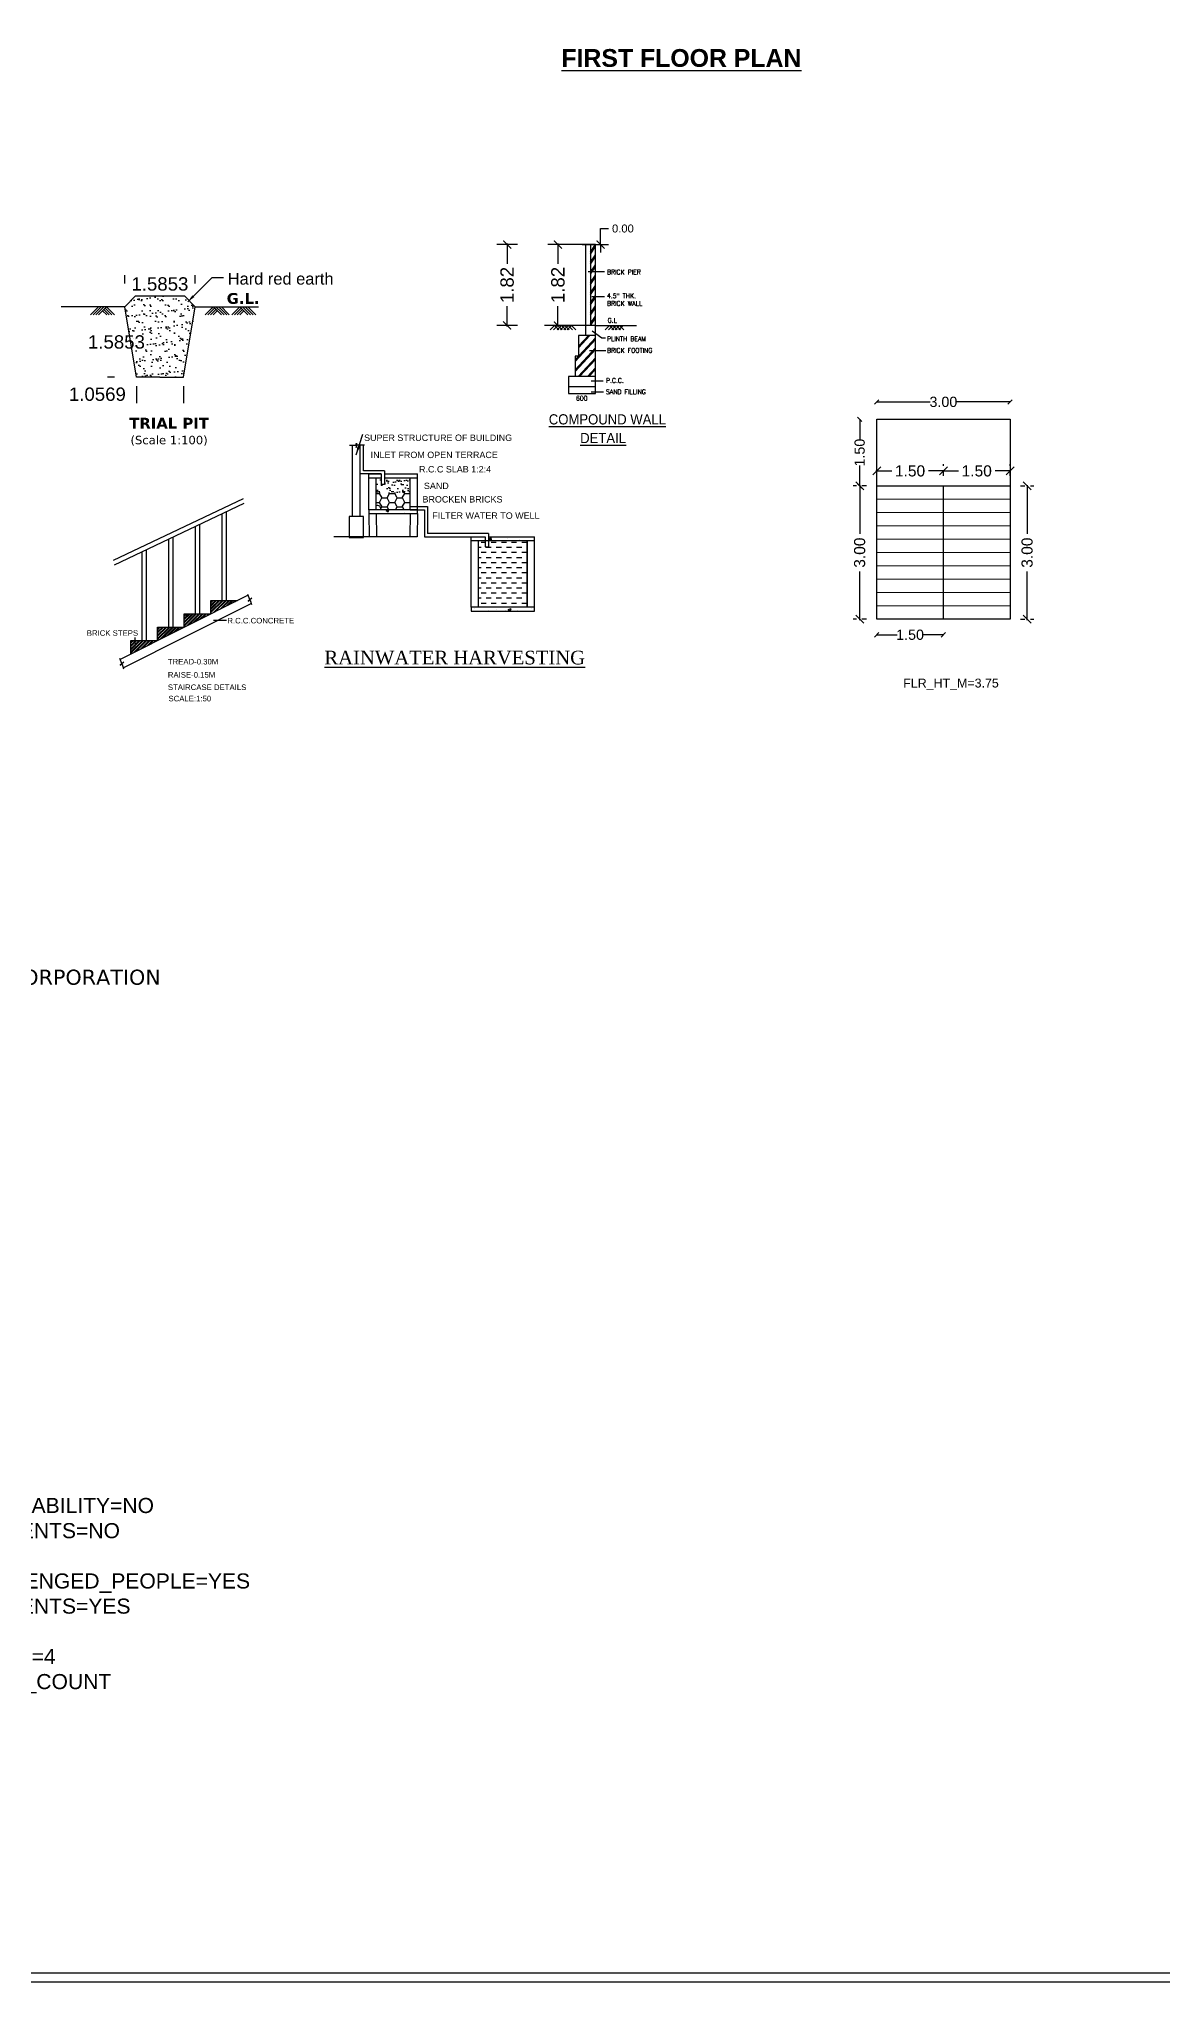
# Model space of a CAD drawing. Header units: metres. Extents: x 5231 to 10794, y 2038 to 4100.
# Drawn here: x 5255.75 to 5281.03, y 2037.87 to 2081.58 of the extents above; entities that cross this region are included whole.
import ezdxf

# ---------------------------------------------------------------- set-up
doc = ezdxf.new("R2010")
doc.units = ezdxf.units.M
doc.linetypes.add('DOT2', pattern=[0.125, 0, -0.125])
for name, color, linetype in [('BLK_1_FLR_0_EXIT_WIDTH_STAIR', 7, 'Continuous'), ('BLK_1_FLR_0_STAIR_1', 7, 'Continuous'), ('BLK_2_FLR_0_STAIR_1', 7, 'Continuous'), ('COMPOUNDWALL', 7, 'Continuous'), ('PLAN_INFO', 7, 'Continuous')]:
    doc.layers.add(name, color=color, linetype=linetype)
for name, color, linetype, lineweight in [('BLK_1_FLR_0_STAIR_1_FLIGHT_1', 7, 'Continuous', 0), ('BLK_1_FLR_0_STAIR_1_FLIGHT_2', 7, 'Continuous', 0), ('BLK_1_FLR_0_STAIR_1_LANDING_1', 7, 'Continuous', 0)]:
    doc.layers.add(name, color=color, linetype=linetype, lineweight=lineweight)
doc.styles.add('ROMANTIC', font='romantic.ttf')
doc.styles.add('SMS1', font='arial.ttf', dxfattribs={"height": 0.3})
doc.styles.get("Standard").update_dxf_attribs({"font": 'arial.ttf'})
doc.styles.add('T', font='ROMI____.pfb', dxfattribs={"width": 1.2, "height": 24})
doc.styles.add('T1', font='ROMANS.shx', dxfattribs={"width": 0.96, "height": 4})
doc.dimstyles.new('APP', dxfattribs={"dimscale": 0, "dimtxt": 0.23, "dimasz": 0.1, "dimexe": 0.18, "dimexo": 0.0625, "dimgap": 0, "dimtad": 0, "dimzin": 4, "dimdsep": 46, "dimtxsty": 'Standard', "dimblk1": 'OBLIQUE', "dimblk2": 'OBLIQUE', "dimsah": 1, "dimcen": 0.09, "dimse1": 1, "dimse2": 1, "dimclrt": 4, "dimadec": 0, "dimazin": 0, "dimtfac": 1, "dimtmove": 0, "dimatfit": 3, "dimldrblk": 'OBLIQUE', "dimfxl": 0, "dimtolj": 1, "dimtzin": 0, "dimarcsym": 0})
doc.dimstyles.get("Standard").update_dxf_attribs({"dimtxt": 0.18, "dimasz": 0.18, "dimexe": 0.18, "dimexo": 0.0625, "dimgap": 0.09, "dimtad": 0, "dimtih": 1, "dimtoh": 1, "dimdec": 4, "dimzin": 0, "dimdsep": 46, "dimtxsty": 'Standard', "dimcen": 0.09, "dimsd1": 1, "dimsd2": 1, "dimadec": 0, "dimazin": 0, "dimtfac": 1, "dimtdec": 4, "dimtofl": 0, "dimtmove": 0, "dimatfit": 3, "dimfxl": 0, "dimtolj": 1, "dimtzin": 0, "dimarcsym": 0})
doc.dimstyles.new('STANDARD$0', dxfattribs={"dimtxt": 0.25, "dimasz": 0.18, "dimexe": 0.15, "dimexo": 0.15, "dimgap": 0.1, "dimtad": 0, "dimzin": 0, "dimdsep": 46, "dimtxsty": 'Standard', "dimblk": 'OBLIQUE', "dimcen": 0.0625, "dimdle": 0.02, "dimadec": 0, "dimazin": 0, "dimtfac": 1, "dimtix": 1, "dimtofl": 0, "dimtmove": 2, "dimatfit": 3, "dimldrblk": 'OBLIQUE', "dimfxl": 0, "dimtolj": 1, "dimtzin": 0, "dimarcsym": 0})
pattern_1 = [(45, (4763.352914, 2199.43583), (-0.037123106, 0.037123106), []), (45, (4763.377663, 2199.43583), (-0.037123106, 0.037123106), [])]

# ---------------------------------------------------------------- blocks, each defined once
blk = doc.blocks.new('earth symbol')
at = {"lineweight": 0}
for p, q in [((-0.245, -0.133), (-0.112, 0)), ((-0.161, -0.274), (0.112, 0)), ((0.245, -0.133), (0.112, 0)), ((-0.569, -0.344), (-0.498, -0.274)), ((-0.498, -0.274), (-0.245, -0.02)), ((-0.457, -0.344), (-0.386, -0.274)), ((-0.386, -0.274), (-0.245, -0.133)), ((-0.344, -0.344), (-0.274, -0.274)), ((-0.274, -0.274), (-0.245, -0.245)), ((-0.245, -0.245), (0, 0)), ((-0.245, -0.02), (-0.225, 0)), ((-0.232, -0.344), (-0.161, -0.274)), ((0.12, -0.344), (-0.056, -0.168)), ((0.232, -0.344), (0, -0.112)), ((0.344, -0.344), (0.056, -0.056)), ((0.457, -0.344), (0.133, -0.02))]:
    blk.add_line(p, q, dxfattribs=at)
blk = doc.blocks.new('*D5')
at = {"color": 0}
for p, q in [((5257.686, 2076.079), (5257.686, 2076.269)), ((5259.271, 2076.079), (5259.271, 2076.269))]:
    blk.add_line(p, q, dxfattribs=at)
at = {"layer": 'Defpoints', "color": 0}
for p in [(5259.271, 2076.069), (5257.686, 2075.879), (5259.271, 2075.879)]:
    blk.add_point(p, dxfattribs=at)
at = {"color": 0, "lineweight": 30, "insert": (5258.478, 2076.069), "char_height": 0.3, "attachment_point": 5}
blk.add_mtext('\\A1;1.5853', dxfattribs=at)
blk = doc.blocks.new('*D6')
at = {"color": 0}
for p, q in [((5257.95, 2073.771), (5257.95, 2073.389)), ((5259.007, 2073.771), (5259.007, 2073.389))]:
    blk.add_line(p, q, dxfattribs=at)
at = {"layer": 'Defpoints', "color": 0}
for p in [(5257.95, 2073.971), (5259.007, 2073.971), (5259.007, 2073.589)]:
    blk.add_point(p, dxfattribs=at)
at = {"color": 0, "lineweight": 30, "insert": (5257.071, 2073.589), "char_height": 0.3, "attachment_point": 5}
blk.add_mtext('\\A1;1.0569', dxfattribs=at)
blk = doc.blocks.new('*D7')
at = {"color": 0}
for p, q in [((5257.689, 2075.557), (5257.7, 2075.557)), ((5257.459, 2073.971), (5257.3, 2073.971))]:
    blk.add_line(p, q, dxfattribs=at)
at = {"layer": 'Defpoints', "color": 0}
for p in [(5257.489, 2075.557), (5257.5, 2073.971), (5257.659, 2073.971)]:
    blk.add_point(p, dxfattribs=at)
at = {"color": 0, "lineweight": 30, "insert": (5257.5, 2074.764), "char_height": 0.3, "attachment_point": 5}
blk.add_mtext('\\A1;1.5853', dxfattribs=at)
blk = doc.blocks.new('_ArchTick')
at = {"color": 0, "linetype": 'ByBlock', "const_width": 0.15}
blk.add_lwpolyline([(-0.5, -0.5), (0.5, 0.5)], dxfattribs=at)
blk = doc.blocks.new('*D14')
at = {"layer": 'COMPOUNDWALL', "color": 0, "lineweight": -2}
blk.add_line((5267.978, 2076.957), (5268.571, 2076.957), dxfattribs=at)
blk.add_line((5267.978, 2076.957), (5268.571, 2076.957), dxfattribs=at)
at = {"layer": 'COMPOUNDWALL', "color": 0}
for p, q in [((5268.391, 2076.957), (5268.391, 2077.317)), ((5268.391, 2077.317), (5268.571, 2077.317)), ((5268.391, 2076.957), (5268.391, 2076.777))]:
    blk.add_line(p, q, dxfattribs=at)
at = {"layer": 'Defpoints', "color": 0}
for p in [(5267.916, 2076.957), (5267.916, 2076.957), (5268.391, 2076.957)]:
    blk.add_point(p, dxfattribs=at)
at = {"layer": 'COMPOUNDWALL', "color": 0, "xscale": 0.18, "yscale": 0.18, "zscale": 0.18}
for rotation in [90, 270]:
    blk.add_blockref('_ArchTick', (5268.391, 2076.957), dxfattribs=dict(at, rotation=rotation))
at = {"layer": 'COMPOUNDWALL', "color": 0, "lineweight": 30, "insert": (5268.895, 2077.317), "char_height": 0.18, "attachment_point": 5}
blk.add_mtext('\\A1;0.00', dxfattribs=at)
blk = doc.blocks.new('*D12')
at = {"layer": 'COMPOUNDWALL', "color": 0}
for p, q in [((5266.52, 2076.957), (5266.06, 2076.957)), ((5266.52, 2075.137), (5266.06, 2075.137))]:
    blk.add_line(p, q, dxfattribs=at)
at = {"layer": 'COMPOUNDWALL', "color": 0, "lineweight": -2}
for p, q in [((5266.29, 2076.977), (5266.29, 2076.521)), ((5266.29, 2075.117), (5266.29, 2075.573))]:
    blk.add_line(p, q, dxfattribs=at)
at = {"layer": 'Defpoints', "color": 0}
for p in [(5268.571, 2076.957), (5266.29, 2075.137), (5268.729, 2075.137)]:
    blk.add_point(p, dxfattribs=at)
at = {"layer": 'COMPOUNDWALL', "color": 0, "lineweight": -2, "xscale": 0.18, "yscale": 0.18, "zscale": 0.18}
for p, rotation in [((5266.29, 2076.957), 90), ((5266.29, 2075.137), 270)]:
    blk.add_blockref('_ArchTick', p, dxfattribs=dict(at, rotation=rotation))
at = {"layer": 'COMPOUNDWALL', "color": 0, "lineweight": 30, "insert": (5266.29, 2076.047), "char_height": 0.3, "attachment_point": 5, "rotation": 90}
blk.add_mtext('\\A1;1.82', dxfattribs=at)
blk = doc.blocks.new('*D13')
at = {"layer": 'COMPOUNDWALL', "color": 0}
for p, q in [((5267.663, 2076.957), (5267.203, 2076.957)), ((5267.663, 2075.137), (5267.203, 2075.137))]:
    blk.add_line(p, q, dxfattribs=at)
at = {"layer": 'COMPOUNDWALL', "color": 0, "lineweight": -2}
for p, q in [((5267.433, 2076.977), (5267.433, 2076.521)), ((5267.433, 2075.117), (5267.433, 2075.573))]:
    blk.add_line(p, q, dxfattribs=at)
at = {"layer": 'Defpoints', "color": 0}
for p in [(5269.234, 2076.957), (5267.433, 2075.137), (5269.872, 2075.137)]:
    blk.add_point(p, dxfattribs=at)
at = {"layer": 'COMPOUNDWALL', "color": 0, "lineweight": -2, "xscale": 0.18, "yscale": 0.18, "zscale": 0.18}
for p, rotation in [((5267.433, 2076.957), 90), ((5267.433, 2075.137), 270)]:
    blk.add_blockref('_ArchTick', p, dxfattribs=dict(at, rotation=rotation))
at = {"layer": 'COMPOUNDWALL', "color": 0, "lineweight": 30, "insert": (5267.433, 2076.047), "char_height": 0.3, "attachment_point": 5, "rotation": 90}
blk.add_mtext('\\A1;1.82', dxfattribs=at)
blk = doc.blocks.new('_Oblique')
at = {"color": 0, "linetype": 'ByBlock', "lineweight": -2}
blk.add_line((-0.5, -0.5), (0.5, 0.5), dxfattribs=at)
blk = doc.blocks.new('*D124')
at = {"layer": 'BLK_1_FLR_0_STAIR_1_FLIGHT_1', "color": 0, "linetype": 'DOT2', "lineweight": -2}
for p, q in [((5274.372, 2071.526), (5274.072, 2071.526)), ((5274.372, 2068.526), (5274.072, 2068.526))]:
    blk.add_line(p, q, dxfattribs=at)
at = {"layer": 'BLK_1_FLR_0_STAIR_1_FLIGHT_1', "color": 0, "lineweight": -2}
for p, q in [((5274.222, 2071.546), (5274.222, 2070.45)), ((5274.222, 2068.506), (5274.222, 2069.602))]:
    blk.add_line(p, q, dxfattribs=at)
at = {"layer": 'Defpoints', "color": 0, "linetype": 'Continuous'}
for p in [(5274.605, 2071.526), (5274.222, 2068.526), (5274.605, 2068.526)]:
    blk.add_point(p, dxfattribs=at)
at = {"layer": 'BLK_1_FLR_0_STAIR_1_FLIGHT_1', "color": 0, "linetype": 'Continuous', "lineweight": -2, "xscale": 0.18, "yscale": 0.18, "zscale": 0.18}
for p, rotation in [((5274.222, 2071.526), 90), ((5274.222, 2068.526), 270)]:
    blk.add_blockref('_Oblique', p, dxfattribs=dict(at, rotation=rotation))
at = {"layer": 'BLK_1_FLR_0_STAIR_1_FLIGHT_1', "color": 0, "linetype": 'Continuous', "insert": (5274.222, 2070.026), "char_height": 0.25, "attachment_point": 5, "rotation": 90}
blk.add_mtext('\\A1;3.00', dxfattribs=at)
blk = doc.blocks.new('*D120')
at = {"layer": 'BLK_1_FLR_0_STAIR_1_FLIGHT_1', "color": 0, "lineweight": -2}
for p, q in [((5274.585, 2071.864), (5274.942, 2071.864)), ((5276.125, 2071.864), (5275.767, 2071.864))]:
    blk.add_line(p, q, dxfattribs=at)
at = {"layer": 'BLK_1_FLR_0_STAIR_1_FLIGHT_1', "color": 0, "linetype": 'DOT2', "lineweight": -2}
for p, q in [((5274.605, 2071.754), (5274.605, 2072.014)), ((5276.105, 2071.754), (5276.105, 2072.014))]:
    blk.add_line(p, q, dxfattribs=at)
at = {"layer": 'Defpoints', "color": 0, "linetype": 'Continuous'}
for p in [(5276.105, 2071.864), (5274.605, 2071.604), (5276.105, 2071.604)]:
    blk.add_point(p, dxfattribs=at)
at = {"layer": 'BLK_1_FLR_0_STAIR_1_FLIGHT_1', "color": 0, "linetype": 'Continuous', "lineweight": -2, "xscale": 0.18, "yscale": 0.18, "zscale": 0.18, "rotation": 180}
blk.add_blockref('_Oblique', (5274.605, 2071.864), dxfattribs=at)
at = {"layer": 'BLK_1_FLR_0_STAIR_1_FLIGHT_1', "color": 0, "linetype": 'Continuous', "lineweight": -2, "xscale": 0.18, "yscale": 0.18, "zscale": 0.18}
blk.add_blockref('_Oblique', (5276.105, 2071.864), dxfattribs=at)
at = {"layer": 'BLK_1_FLR_0_STAIR_1_FLIGHT_1', "color": 0, "linetype": 'Continuous', "insert": (5275.355, 2071.864), "char_height": 0.25, "attachment_point": 5}
blk.add_mtext('\\A1;1.50', dxfattribs=at)
blk = doc.blocks.new('*D121')
at = {"layer": 'BLK_1_FLR_0_STAIR_1_FLIGHT_2', "color": 0, "lineweight": -2}
for p, q in [((5276.085, 2071.864), (5276.442, 2071.864)), ((5277.625, 2071.864), (5277.267, 2071.864))]:
    blk.add_line(p, q, dxfattribs=at)
at = {"layer": 'BLK_1_FLR_0_STAIR_1_FLIGHT_2', "color": 0, "linetype": 'DOT2', "lineweight": -2}
for p, q in [((5276.105, 2071.754), (5276.105, 2072.014)), ((5277.605, 2071.754), (5277.605, 2072.014))]:
    blk.add_line(p, q, dxfattribs=at)
at = {"layer": 'Defpoints', "color": 0, "linetype": 'Continuous'}
for p in [(5277.605, 2071.864), (5276.105, 2071.604), (5277.605, 2071.604)]:
    blk.add_point(p, dxfattribs=at)
at = {"layer": 'BLK_1_FLR_0_STAIR_1_FLIGHT_2', "color": 0, "linetype": 'Continuous', "lineweight": -2, "xscale": 0.18, "yscale": 0.18, "zscale": 0.18, "rotation": 180}
blk.add_blockref('_Oblique', (5276.105, 2071.864), dxfattribs=at)
at = {"layer": 'BLK_1_FLR_0_STAIR_1_FLIGHT_2', "color": 0, "linetype": 'Continuous', "lineweight": -2, "xscale": 0.18, "yscale": 0.18, "zscale": 0.18}
blk.add_blockref('_Oblique', (5277.605, 2071.864), dxfattribs=at)
at = {"layer": 'BLK_1_FLR_0_STAIR_1_FLIGHT_2', "color": 0, "linetype": 'Continuous', "insert": (5276.855, 2071.864), "char_height": 0.25, "attachment_point": 5}
blk.add_mtext('\\A1;1.50', dxfattribs=at)
blk = doc.blocks.new('*D125')
at = {"layer": 'BLK_1_FLR_0_STAIR_1_FLIGHT_2', "color": 0, "linetype": 'DOT2', "lineweight": -2}
for p, q in [((5277.839, 2071.526), (5278.139, 2071.526)), ((5277.839, 2068.526), (5278.139, 2068.526))]:
    blk.add_line(p, q, dxfattribs=at)
at = {"layer": 'BLK_1_FLR_0_STAIR_1_FLIGHT_2', "color": 0, "lineweight": -2}
for p, q in [((5277.989, 2071.546), (5277.989, 2070.45)), ((5277.989, 2068.506), (5277.989, 2069.602))]:
    blk.add_line(p, q, dxfattribs=at)
at = {"layer": 'Defpoints', "color": 0, "linetype": 'Continuous'}
for p in [(5277.605, 2071.526), (5277.605, 2068.526), (5277.989, 2068.526)]:
    blk.add_point(p, dxfattribs=at)
at = {"layer": 'BLK_1_FLR_0_STAIR_1_FLIGHT_2', "color": 0, "linetype": 'Continuous', "lineweight": -2, "xscale": 0.18, "yscale": 0.18, "zscale": 0.18}
for p, rotation in [((5277.989, 2071.526), 90), ((5277.989, 2068.526), 270)]:
    blk.add_blockref('_Oblique', p, dxfattribs=dict(at, rotation=rotation))
at = {"layer": 'BLK_1_FLR_0_STAIR_1_FLIGHT_2', "color": 0, "linetype": 'Continuous', "insert": (5277.989, 2070.026), "char_height": 0.25, "attachment_point": 5, "rotation": 90}
blk.add_mtext('\\A1;3.00', dxfattribs=at)
blk = doc.blocks.new('*D122')
at = {"layer": 'BLK_1_FLR_0_STAIR_1_LANDING_1', "color": 0, "lineweight": -2}
for p, q in [((5274.222, 2073.026), (5274.222, 2072.564)), ((5274.222, 2071.526), (5274.222, 2071.989))]:
    blk.add_line(p, q, dxfattribs=at)
at = {"layer": 'Defpoints', "color": 0}
for p in [(5274.605, 2073.026), (5274.222, 2071.526), (5274.605, 2071.526)]:
    blk.add_point(p, dxfattribs=at)
at = {"layer": 'BLK_1_FLR_0_STAIR_1_LANDING_1', "color": 0, "lineweight": -2, "xscale": 0.1, "yscale": 0.1, "zscale": 0.1}
for p, rotation in [((5274.222, 2073.026), 90), ((5274.222, 2071.526), 270)]:
    blk.add_blockref('_Oblique', p, dxfattribs=dict(at, rotation=rotation))
at = {"layer": 'BLK_1_FLR_0_STAIR_1_LANDING_1', "color": 4, "insert": (5274.222, 2072.276), "char_height": 0.23, "attachment_point": 5, "rotation": 90}
blk.add_mtext('\\A1;1.50', dxfattribs=at)
blk = doc.blocks.new('*D123')
at = {"layer": 'BLK_1_FLR_0_STAIR_1_LANDING_1', "color": 0, "lineweight": -2}
for p, q in [((5274.605, 2073.417), (5275.806, 2073.417)), ((5277.605, 2073.417), (5276.403, 2073.417))]:
    blk.add_line(p, q, dxfattribs=at)
at = {"layer": 'Defpoints', "color": 0}
for p in [(5274.605, 2073.026), (5277.605, 2073.417), (5277.605, 2073.026)]:
    blk.add_point(p, dxfattribs=at)
at = {"layer": 'BLK_1_FLR_0_STAIR_1_LANDING_1', "color": 0, "lineweight": -2, "xscale": 0.1, "yscale": 0.1, "zscale": 0.1, "rotation": 180}
blk.add_blockref('_Oblique', (5274.605, 2073.417), dxfattribs=at)
at = {"layer": 'BLK_1_FLR_0_STAIR_1_LANDING_1', "color": 0, "lineweight": -2, "xscale": 0.1, "yscale": 0.1, "zscale": 0.1}
blk.add_blockref('_Oblique', (5277.605, 2073.417), dxfattribs=at)
at = {"layer": 'BLK_1_FLR_0_STAIR_1_LANDING_1', "color": 4, "insert": (5276.105, 2073.417), "char_height": 0.23, "attachment_point": 5}
blk.add_mtext('\\A1;3.00', dxfattribs=at)
blk = doc.blocks.new('*D119')
at = {"layer": 'BLK_1_FLR_0_EXIT_WIDTH_STAIR', "color": 0, "lineweight": -2}
for p, q in [((5274.605, 2068.178), (5275.067, 2068.178)), ((5276.105, 2068.178), (5275.642, 2068.178))]:
    blk.add_line(p, q, dxfattribs=at)
at = {"layer": 'Defpoints', "color": 0}
for p in [(5274.605, 2068.526), (5276.105, 2068.526), (5276.105, 2068.178)]:
    blk.add_point(p, dxfattribs=at)
at = {"layer": 'BLK_1_FLR_0_EXIT_WIDTH_STAIR', "color": 0, "lineweight": -2, "xscale": 0.1, "yscale": 0.1, "zscale": 0.1, "rotation": 180}
blk.add_blockref('_Oblique', (5274.605, 2068.178), dxfattribs=at)
at = {"layer": 'BLK_1_FLR_0_EXIT_WIDTH_STAIR', "color": 0, "lineweight": -2, "xscale": 0.1, "yscale": 0.1, "zscale": 0.1}
blk.add_blockref('_Oblique', (5276.105, 2068.178), dxfattribs=at)
at = {"layer": 'BLK_1_FLR_0_EXIT_WIDTH_STAIR', "color": 4, "insert": (5275.355, 2068.178), "char_height": 0.23, "attachment_point": 5}
blk.add_mtext('\\A1;1.50', dxfattribs=at)
blk = doc.blocks.new('rain water harvesting')
h = blk.add_hatch()
h.set_pattern_fill('AR-SAND', color=256, scale=0.0036, style=0)
h.set_pattern_definition([(37.5, (-8.09804, -15.48316), (-0.0057601, 0.1761888), [0, -0.1389888, 0, -0.155448, 0, -0.14859]), (7.5, (-8.09804, -15.48316), (0.1618284, 0.258057), [0, -0.0749808, 0, -0.1252728, 0, -0.048006]), (327.5, (-8.21051, -15.48316), (0.2847572, 0.0005174), [0, -0.04572, 0, -0.164592, 0, -0.214884]), (317.5, (-8.2105, -15.48316), (0.2748803, 0.0802546), [0, -0.02286, 0, -0.1078992, 0, -0.123444])])
h.paths.add_polyline_path([(-1.372, 1.673), (-1.948, 1.673), (-1.948, 1.531), (-2.02, 1.531), (-2.02, 1.673), (-2.135, 1.673), (-2.135, 1.344), (-1.372, 1.344)])
h = blk.add_hatch()
h.set_pattern_fill('HONEY', color=256, scale=0.036, style=0)
h.set_pattern_definition([(0, (-8.09804, -15.48316), (0.17145, 0.0989867), [0.1143, -0.2286]), (120, (-8.09804, -15.48316), (-0.17145, 0.0989867), [0.1143, -0.2286]), (60, (-8.09804, -15.48316), (2e-08, 0.1979734), [-0.2286, 0.1143])])
h.paths.add_polyline_path([(-1.372, 1.344), (-2.135, 1.344), (-2.135, 0.953), (-1.372, 0.953)])
h = blk.add_hatch()
h.set_pattern_fill('DASH', color=256, scale=0.036, style=0)
h.set_pattern_definition([(0, (-8.09804, -15.48316), (0.1143, 0.1143), [0.1143, -0.1143])])
h.paths.add_polyline_path([(0.392, 0.117), (0.32, 0.117), (0.32, 0.259), (0.166, 0.259), (0.166, -1.241), (1.26, -1.241), (1.26, 0.259), (0.392, 0.259)])
for p, q in [((-2.737, 2.403), (-2.593, 2.403)), ((-2.668, 2.062), (-2.668, 2.402)), ((-2.593, 2.403), (-2.576, 2.451)), ((-2.576, 2.451), (-2.583, 2.351)), ((-2.583, 2.351), (-2.562, 2.41)), ((-2.562, 2.41), (-2.396, 2.41)), ((-2.496, 2.062), (-2.496, 2.406)), ((-2.424, 1.832), (-2.424, 2.406)), ((-2.668, 0.803), (-2.668, 2.062)), ((-2.496, 0.803), (-2.496, 2.062)), ((-2.02, 1.76), (-2.496, 1.76)), ((-1.948, 1.832), (-2.424, 1.832)), ((-2.301, 0.953), (-2.301, 1.76)), ((-2.301, 1.76), (-2.02, 1.76)), ((-2.02, 1.76), (-2.02, 1.531)), ((-1.948, 1.832), (-1.948, 1.531)), ((-1.948, 1.76), (-1.206, 1.76)), ((-1.206, 0.953), (-1.206, 1.76)), ((-2.301, 1.673), (-2.02, 1.673)), ((-2.135, 0.953), (-2.135, 1.673)), ((-2.02, 1.531), (-1.948, 1.531)), ((-1.948, 1.673), (-1.206, 1.673)), ((-1.936, 1.744), (-1.936, 1.744)), ((-1.372, 0.953), (-1.372, 1.673)), ((-1.91, 0.938), (-1.87, 0.953)), ((-1.91, 0.938), (-1.865, 0.907)), ((-1.865, 0.907), (-1.849, 0.953)), ((-1.847, 0.879), (-1.847, 0.879)), ((-1.495, 0.9), (-1.495, 0.9)), ((-1.372, 1.025), (-0.979, 1.025)), ((-1.372, 0.953), (-1.051, 0.953)), ((-1.051, 0.953), (-1.051, 0.346)), ((-0.979, 1.025), (-0.979, 0.418)), ((-2.301, 0.867), (-2.296, 0.346)), ((-2.135, 0.868), (-2.131, 0.346)), ((-1.372, 0.868), (-1.376, 0.346)), ((-1.206, 0.867), (-1.21, 0.346)), ((-1.21, 0.346), (-3.088, 0.346)), ((-1.051, 0.346), (0.32, 0.346)), ((0.392, 0.418), (-0.979, 0.418)), ((0, -1.241), (0, 0.346)), ((0, 0.346), (0.32, 0.346)), ((0, 0.259), (0.32, 0.259)), ((0.166, -1.241), (0.166, 0.259)), ((0.32, 0.346), (0.32, 0.117)), ((0.32, 0.117), (0.392, 0.117)), ((0.392, 0.418), (0.392, 0.117)), ((0.392, 0.346), (1.426, 0.346)), ((0.392, 0.259), (1.426, 0.259)), ((0.404, 0.277), (0.448, 0.33)), ((0.404, 0.277), (0.459, 0.273)), ((0.459, 0.273), (0.448, 0.33)), ((0.809, 0.301), (0.809, 0.301)), ((1.093, 0.259), (1.104, 0.273)), ((1.107, 0.259), (1.104, 0.272)), ((1.26, -1.241), (1.26, 0.259)), ((1.35, 0.271), (1.35, 0.271)), ((1.426, -1.241), (1.426, 0.346)), ((0.073, -1.268), (0.073, -1.268)), ((0.381, -1.306), (0.381, -1.306)), ((0.561, -1.289), (0.561, -1.289)), ((0.78, -1.305), (0.78, -1.305)), ((0.834, -1.291), (0.898, -1.267)), ((0.834, -1.292), (0.862, -1.31)), ((0.884, -1.31), (0.898, -1.267)), ((0.958, -1.23), (0.958, -1.23)), ((1.049, -1.31), (1.049, -1.31)), ((1.255, -1.237), (1.255, -1.237)), ((1.363, -1.276), (1.363, -1.276))]:
    blk.add_line(p, q)
for points in [[(-2.301, 0.953), (-2.301, 0.867), (-1.206, 0.867), (-1.206, 0.953)], [(-2.746, 0.33), (-2.418, 0.33), (-2.418, 0.803), (-2.746, 0.803)], [(1.426, -1.327), (1.426, -1.241), (0, -1.241), (0, -1.327)]]:
    blk.add_lwpolyline(points, close=True)
blk.add_arc((-2.099, 0.981), 0.0668, 339.5305, 121.9673)
at = {"char_height": 0.144, "width": 6.12562, "attachment_point": 1}
for s, insert in [('SUPER STRUCTURE OF BUILDING', (-2.407, 2.645)), ('INLET FROM OPEN TERRACE', (-2.26, 2.259)), ('R.C.C SLAB 1:2:4', (-1.171, 1.936)), ('SAND ', (-1.061, 1.563)), ('BROCKEN BRICKS', (-1.093, 1.26)), ('FILTER WATER TO WELL', (-0.874, 0.893))]:
    blk.add_mtext(s, dxfattribs=dict(at, insert=insert))
at = {"insert": (-0.368, -2.376), "char_height": 0.30724, "attachment_point": 5, "style": 'ROMANTIC'}
blk.add_mtext('{\\LRAINWATER HARVESTING}', dxfattribs=at)
blk.add_leader([(-2.587, 2.192), (-2.439, 2.654)], dimstyle='Standard', override={"dimtmove": 1})

msp = doc.modelspace()

# ---------------------------------------------------------------- hatches: boundary and pattern name
at = {"lineweight": 30}
h = msp.add_hatch(dxfattribs=at)
h.set_pattern_fill('AR-SAND', scale=0.005284, style=0)
h.set_pattern_definition([(37.5, (3620.7624, 1048.697), (-0.008455264, 0.258627334), [0, -0.204021538, 0, -0.228181983, 0, -0.21811513]), (7.5, (3620.7624, 1048.697), (0.23754774, 0.3788017), [0, -0.11006425, 0, -0.183887833, 0, -0.070467965]), (327.5, (3620.5973, 1048.697), (0.417994922, 0.00075947), [0, -0.067112348, 0, -0.241604452, 0, -0.315428035]), (317.5, (3620.5973, 1048.697), (0.403496585, 0.11780559), [0, -0.033556174, 0, -0.15838514, 0, -0.18120334])])
h.paths.add_polyline_path([(5259.27094, 2075.55679), (5259.02785, 2075.79988), (5257.92869, 2075.79988), (5257.68561, 2075.55679), (5257.94983, 2073.97146), (5258.47827, 2073.97146), (5259.00672, 2073.97146)])
at = {"linetype": 'ByBlock', "lineweight": 30}
h = msp.add_hatch(dxfattribs=at)
h.set_pattern_fill('ANSI32', scale=0.14, style=0)
h.set_pattern_definition(pattern_1)
h.paths.add_polyline_path([(5259.02717, 2068.65052), (5259.02717, 2068.35052), (5259.62717, 2068.65052)])
h = msp.add_hatch(dxfattribs=at)
h.set_pattern_fill('ANSI32', scale=0.14, style=0)
h.set_pattern_definition(pattern_1)
h.paths.add_polyline_path([(5260.22717, 2068.95052), (5259.62717, 2068.95052), (5259.62717, 2068.65052)])
h = msp.add_hatch(dxfattribs=at)
h.set_pattern_fill('ANSI32', scale=0.14, style=0)
h.set_pattern_definition(pattern_1)
h.paths.add_polyline_path([(5258.42717, 2068.35052), (5258.42717, 2068.05052), (5259.02717, 2068.35052)])
h = msp.add_hatch(dxfattribs=at)
h.set_pattern_fill('ANSI32', scale=0.14, style=0)
h.set_pattern_definition(pattern_1)
h.paths.add_polyline_path([(5257.82717, 2068.05052), (5257.82717, 2067.75052), (5258.42717, 2068.05052)])

# ---------------------------------------------------------------- linework, layer by layer
at = {"lineweight": 30}
for p, q in [((5268.28064, 2076.95733), (5267.63114, 2076.95733)), ((5268.05064, 2076.95733), (5268.05064, 2075.13733)), ((5268.16564, 2076.95733), (5268.05064, 2076.95733)), ((5268.16564, 2076.95733), (5268.16564, 2075.13733)), ((5268.28064, 2076.95733), (5268.16564, 2076.95733)), ((5268.16564, 2076.78766), (5268.28064, 2076.95457)), ((5268.28064, 2075.13733), (5268.28064, 2076.95733)), ((5268.16564, 2076.74262), (5268.28064, 2076.90952)), ((5268.16564, 2076.56238), (5268.28064, 2076.72928)), ((5268.16564, 2076.51733), (5268.27129, 2076.67067)), ((5268.16564, 2076.33238), (5268.28064, 2076.49928)), ((5268.28064, 2075.13733), (5268.28064, 2076.67067)), ((5268.11043, 2076.34894), (5268.4809, 2076.34894)), ((5268.16564, 2076.28733), (5268.28064, 2076.45424)), ((5268.16564, 2076.10238), (5268.28064, 2076.26928)), ((5268.16564, 2076.05733), (5268.28064, 2076.22424)), ((5268.16564, 2075.87238), (5268.28064, 2076.03928)), ((5268.16564, 2075.82733), (5268.28064, 2075.99424)), ((5268.16564, 2075.64238), (5268.28064, 2075.80928)), ((5268.16564, 2075.59733), (5268.28064, 2075.76424)), ((5268.19864, 2075.79068), (5268.4809, 2075.79068)), ((5268.16564, 2075.41238), (5268.28064, 2075.57928)), ((5268.16564, 2075.36733), (5268.28064, 2075.53424)), ((5268.16564, 2075.18238), (5268.28064, 2075.34928)), ((5268.16564, 2075.13733), (5268.28064, 2075.30424)), ((5268.05064, 2075.13733), (5267.13064, 2075.13733)), ((5267.25951, 2075.03511), (5267.35668, 2075.13733)), ((5267.33618, 2075.03511), (5267.43335, 2075.13733)), ((5267.45385, 2075.03511), (5267.35668, 2075.13733)), ((5267.41285, 2075.03511), (5267.51002, 2075.13733)), ((5267.53052, 2075.03511), (5267.43335, 2075.13733)), ((5267.48951, 2075.03511), (5267.58668, 2075.13733)), ((5267.60719, 2075.03511), (5267.51002, 2075.13733)), ((5267.56618, 2075.03511), (5267.66335, 2075.13733)), ((5267.68385, 2075.03511), (5267.58668, 2075.13733)), ((5267.64285, 2075.03511), (5267.74002, 2075.13733)), ((5267.76052, 2075.03511), (5267.66335, 2075.13733)), ((5267.83719, 2075.03511), (5267.74002, 2075.13733)), ((5267.82064, 2074.36529), (5268.28064, 2074.85617)), ((5267.82064, 2074.32792), (5268.28064, 2074.8188)), ((5268.28064, 2074.90733), (5267.8973, 2074.90733)), ((5267.8973, 2074.90733), (5267.8973, 2074.44733)), ((5267.8973, 2074.63397), (5268.15347, 2074.90733)), ((5267.8973, 2074.67135), (5268.11844, 2074.90733)), ((5268.28064, 2075.13733), (5268.05064, 2075.13733)), ((5268.05064, 2075.13733), (5268.05064, 2074.90733)), ((5268.20296, 2075.01268), (5268.42161, 2074.86199)), ((5268.28064, 2074.90733), (5268.28064, 2075.13733)), ((5268.28064, 2075.13733), (5269.20064, 2075.13733)), ((5268.28064, 2074.44733), (5268.28064, 2074.90733)), ((5268.42161, 2074.86199), (5268.50455, 2074.86199)), ((5268.49409, 2075.03511), (5268.59126, 2075.13733)), ((5268.57076, 2075.03511), (5268.66793, 2075.13733)), ((5268.68843, 2075.03511), (5268.59126, 2075.13733)), ((5268.64742, 2075.03511), (5268.74459, 2075.13733)), ((5268.76509, 2075.03511), (5268.66793, 2075.13733)), ((5268.72409, 2075.03511), (5268.82126, 2075.13733)), ((5268.84176, 2075.03511), (5268.74459, 2075.13733)), ((5268.80076, 2075.03511), (5268.89793, 2075.13733)), ((5268.91843, 2075.03511), (5268.82126, 2075.13733)), ((5267.82064, 2074.14105), (5268.28064, 2074.63193)), ((5267.82064, 2074.10367), (5268.28064, 2074.59456)), ((5267.8973, 2074.44733), (5267.82064, 2074.44733)), ((5267.82064, 2074.44733), (5267.82064, 2073.98733)), ((5267.88673, 2073.98733), (5268.28064, 2074.40769)), ((5267.92175, 2073.98733), (5268.28064, 2074.37031)), ((5268.14264, 2074.57567), (5268.51209, 2074.57567)), ((5268.28064, 2073.98733), (5268.28064, 2074.44733)), ((5268.28064, 2073.98733), (5267.6673, 2073.98733)), ((5267.6673, 2073.98733), (5267.6673, 2073.604)), ((5268.09687, 2073.98733), (5268.28064, 2074.18344)), ((5268.13189, 2073.98733), (5268.28064, 2074.14607)), ((5268.18034, 2073.89002), (5268.45177, 2073.89002)), ((5268.28064, 2073.604), (5268.28064, 2073.98733)), ((5268.28064, 2073.75733), (5267.6673, 2073.75733)), ((5267.6673, 2073.604), (5268.28064, 2073.604)), ((5268.18034, 2073.64138), (5268.45931, 2073.64138))]:
    msp.add_line(p, q, dxfattribs=at)
at = {"color": 7, "lineweight": 30}
for p, q in [((5257.68561, 2075.55679), (5257.92869, 2075.79988)), ((5257.92869, 2075.79988), (5259.02785, 2075.79988)), ((5259.27094, 2075.55679), (5259.02785, 2075.79988)), ((5257.68561, 2075.55679), (5256.2583, 2075.55679)), ((5257.94983, 2073.97146), (5257.68561, 2075.55679)), ((5259.00672, 2073.97146), (5259.27094, 2075.55679)), ((5259.27094, 2075.55679), (5260.69825, 2075.55679)), ((5258.47827, 2073.97146), (5257.94983, 2073.97146)), ((5258.47827, 2073.97146), (5259.00672, 2073.97146))]:
    msp.add_line(p, q, dxfattribs=at)
at = {"color": 7, "linetype": 'ByBlock', "lineweight": 30}
for p, q in [((5257.43605, 2069.85749), (5260.35632, 2071.24077)), ((5257.4528, 2069.75477), (5260.3756, 2071.13925)), ((5259.87717, 2068.95052), (5259.87717, 2070.90316)), ((5259.97717, 2068.95052), (5259.97717, 2070.95052)), ((5258.77717, 2068.35052), (5258.77717, 2070.3821)), ((5259.27717, 2068.65052), (5259.27717, 2070.61895)), ((5259.37717, 2068.65052), (5259.37717, 2070.66631)), ((5258.07717, 2068.05052), (5258.07717, 2070.05052)), ((5258.17717, 2068.05052), (5258.17717, 2070.09789)), ((5258.67717, 2068.35052), (5258.67717, 2070.33474)), ((5257.57672, 2067.6253), (5260.45816, 2069.06602)), ((5260.44688, 2069.09133), (5260.49687, 2068.9792)), ((5257.64901, 2067.43783), (5260.53035, 2068.8785)), ((5259.02717, 2068.35052), (5259.02717, 2068.65052)), ((5259.02717, 2068.65052), (5259.62717, 2068.65052)), ((5259.62717, 2068.65052), (5259.62717, 2068.95052)), ((5259.62717, 2068.95052), (5260.22717, 2068.95052)), ((5260.54532, 2069.00315), (5260.46553, 2068.93471)), ((5260.46553, 2068.93471), (5260.50727, 2068.95592)), ((5260.49687, 2068.9792), (5260.54532, 2069.00315)), ((5260.50727, 2068.95592), (5260.53701, 2068.85617)), ((5258.42717, 2068.05052), (5258.42717, 2068.35052)), ((5258.42717, 2068.35052), (5259.02717, 2068.35052)), ((5259.68388, 2068.50692), (5259.97458, 2068.50692)), ((5257.82717, 2067.75052), (5257.82717, 2068.05052)), ((5257.82717, 2068.05052), (5258.42717, 2068.05052)), ((5257.91938, 2067.98328), (5257.91938, 2068.11422)), ((5257.56579, 2067.64982), (5257.61578, 2067.53769)), ((5257.66422, 2067.56164), (5257.58444, 2067.4932)), ((5257.58444, 2067.4932), (5257.62618, 2067.51441)), ((5257.61578, 2067.53769), (5257.66422, 2067.56164)), ((5257.62618, 2067.51441), (5257.65591, 2067.41466))]:
    msp.add_line(p, q, dxfattribs=at)
for p, q in [((5274.60456, 2071.52621), (5277.60456, 2071.52621)), ((5276.10456, 2068.52621), (5276.10456, 2071.52621))]:
    msp.add_line(p, q)
at = {"color": 7}
for points in [[(5230.66183, 2128.92859), (5351.90486, 2128.92859), (5351.90486, 2037.86864), (5230.66183, 2037.86864)], [(5230.86183, 2128.72859), (5351.70486, 2128.72859), (5351.70486, 2038.06864), (5230.86183, 2038.06864)]]:
    msp.add_lwpolyline(points, close=True, dxfattribs=at)
at = {"color": 7, "lineweight": 30}
msp.add_lwpolyline([(5265.64475, 2070.29737), (5266.73915, 2070.29737), (5266.73915, 2068.79737), (5265.64475, 2068.79737)], close=True, dxfattribs=at)
at = {"layer": 'BLK_1_FLR_0_STAIR_1_FLIGHT_1', "linetype": 'Continuous'}
for p, q in [((5274.60456, 2071.52621), (5276.10456, 2071.52621)), ((5274.60456, 2071.22621), (5276.10456, 2071.22621)), ((5274.60456, 2070.92621), (5276.10456, 2070.92621)), ((5274.60456, 2070.62621), (5276.10456, 2070.62621)), ((5274.60456, 2070.32621), (5276.10456, 2070.32621)), ((5274.60456, 2070.02621), (5276.10456, 2070.02621)), ((5274.60456, 2069.72621), (5276.10456, 2069.72621)), ((5274.60456, 2069.42621), (5276.10456, 2069.42621)), ((5274.60456, 2069.12621), (5276.10456, 2069.12621)), ((5274.60456, 2068.82621), (5276.10456, 2068.82621)), ((5274.60456, 2068.52621), (5276.10456, 2068.52621))]:
    msp.add_line(p, q, dxfattribs=at)
msp.add_lwpolyline([(5274.60456, 2071.52621), (5276.10456, 2071.52621), (5276.10456, 2068.52621), (5274.60456, 2068.52621)], close=True, dxfattribs=at)
at = {"layer": 'BLK_1_FLR_0_STAIR_1_FLIGHT_2', "linetype": 'Continuous'}
for p, q in [((5276.10456, 2071.52621), (5277.60456, 2071.52621)), ((5276.10456, 2071.22621), (5277.60456, 2071.22621)), ((5276.10456, 2070.92621), (5277.60456, 2070.92621)), ((5276.10456, 2070.62621), (5277.60456, 2070.62621)), ((5276.10456, 2070.32621), (5277.60456, 2070.32621)), ((5276.10456, 2070.02621), (5277.60456, 2070.02621)), ((5276.10456, 2069.72621), (5277.60456, 2069.72621)), ((5276.10456, 2069.42621), (5277.60456, 2069.42621)), ((5276.10456, 2069.12621), (5277.60456, 2069.12621)), ((5276.10456, 2068.82621), (5277.60456, 2068.82621)), ((5276.10456, 2068.52621), (5277.60456, 2068.52621))]:
    msp.add_line(p, q, dxfattribs=at)
msp.add_lwpolyline([(5276.10456, 2071.52621), (5277.60456, 2071.52621), (5277.60456, 2068.52621), (5276.10456, 2068.52621)], close=True, dxfattribs=at)
at = {"layer": 'BLK_1_FLR_0_STAIR_1_LANDING_1'}
msp.add_lwpolyline([(5274.60456, 2073.02621), (5277.60456, 2073.02621), (5277.60456, 2071.52621), (5274.60456, 2071.52621)], close=True, dxfattribs=at)
at = {"layer": 'BLK_2_FLR_0_STAIR_1', "color": 1, "ltscale": 400}
msp.add_lwpolyline([(5274.60456, 2073.02621), (5277.60456, 2073.02621), (5277.60456, 2068.52621), (5274.60456, 2068.52621), (5274.60456, 2073.02621)], close=True, dxfattribs=at)

# ---------------------------------------------------------------- block references
at = {"color": 7, "lineweight": 30, "yscale": 0.52844368436743, "zscale": 0.52844368436743}
for p, xscale in [((5257.21731, 2075.55679), 0.52844368436743), ((5259.73923, 2075.55679), -0.52844368436743), ((5260.33604, 2075.55679), -0.52844368436743)]:
    msp.add_blockref('earth symbol', p, dxfattribs=dict(at, xscale=xscale))
at = {"color": 7, "lineweight": 30}
msp.add_blockref('rain water harvesting', (5265.47915, 2070.03804), dxfattribs=at)

# ---------------------------------------------------------------- texts
at = {"lineweight": 30, "width": 0.96}
for s, height, style, p in [('BRICK PIER', 0.104778, 'T1', (5268.53619, 2076.28601)), ('4.5" THK.', 0.104778, 'T1', (5268.53619, 2075.75067)), ('BRICK WALL', 0.104778, 'T1', (5268.53619, 2075.58103)), ('G.L', 0.104778, 'T1', (5268.55178, 2075.19785)), ('PLINTH BEAM', 0.1047778, 'T1', (5268.53619, 2074.78427)), ('BRICK FOOTING', 0.1047778, 'T1', (5268.53619, 2074.524)), ('P.C.C.', 0.104778, 'T1', (5268.51357, 2073.84612)), ('600', 0.104778, 'T1', (5267.83802, 2073.4458)), ('SAND FILLING', 0.1047778, 'T1', (5268.51357, 2073.59219)), ('%%UCOMPOUND WALL', 0.2295684, 'T', (5267.22739, 2072.91008)), ('%%UDETAIL%%U', 0.2295684, 'T', (5267.93333, 2072.48952))]:
    msp.add_text(s, height=height, dxfattribs=dict(at, style=style)).set_placement(p)
at = {"color": 7, "linetype": 'ByBlock', "lineweight": 30}
for s, p in [('BRICK STEPS', (5256.83312, 2068.15538)), ('R.C.C.CONCRETE', (5259.99563, 2068.43364)), ('TREAD-0.30M', (5258.65659, 2067.51097)), ('RAISE-0.15M', (5258.65659, 2067.21454)), ('STAIRCASE DETAILS', (5258.65659, 2066.93549)), ('SCALE:1:50', (5258.67095, 2066.68092))]:
    msp.add_text(s, height=0.125, dxfattribs=at).set_placement(p)
at = {"color": 7, "lineweight": 30, "insert": (5267.51014, 2081.35476), "char_height": 0.4, "attachment_point": 1, "style": 'SMS1'}
msp.add_mtext_dynamic_manual_height_columns('{\\fArial|b1|i0|c0|p34;\\LFIRST FLOOR PLAN}', width=13.1528785, gutter_width=1.5, heights=[2.69084], dxfattribs=at)
at = {"color": 7, "lineweight": 30, "insert": (5260.00482, 2076.32052), "char_height": 0.2642218, "width": 4.5232269, "attachment_point": 1, "style": 'SMS1'}
msp.add_mtext('Hard red earth', dxfattribs=at)
at = {"color": 7, "lineweight": 30, "char_height": 0.2430841}
for s, insert, width, attachment_point in [('{\\fVerdana|b1|i0|c0|p34;G.L.}', (5259.98073, 2075.866), 0.6713448, 1), ('{\\fVerdana|b1|i0|c0|p34;TRIAL PIT\\P\\fVerdana|b0|i0|c0|p34;\\H0.7813x;(Scale 1:100)}', (5258.6842, 2072.74503), 2.9592846, 5)]:
    msp.add_mtext(s, dxfattribs=dict(at, insert=insert, width=width, attachment_point=attachment_point))
at = {"layer": 'BLK_1_FLR_0_STAIR_1', "color": 1, "ltscale": 400, "insert": (5276.27621, 2067.19234), "char_height": 0.2, "width": 2.7, "attachment_point": 2}
msp.add_mtext('FLR_HT_M=3.75', dxfattribs=at)
at = {"layer": 'PLAN_INFO', "color": 1, "lineweight": 30, "insert": (5243.33786, 2063.4746), "char_height": 0.3394777, "width": 16.628482, "attachment_point": 1}
msp.add_mtext('PLAN INFO\\PPLOT_NO=NO\\PTALUK=AGASTHEESWRAM\\PDISTRICT=KANNYAKUMARI\\PPLOT_AREA_M2=471.60\\P{\\fVerdana|b0|i0|c0|p34;JURISDICTION_TYPE=NAGERCOIL CITY MUNICIPAL CORPORATION\\P}SINGLE_FAMILY_BLDG=YES\\PSURVEY_NO=P-5/1(part)\\PLAND_USE_ZONE = COMMERCIAL & RESIDENTIAL\\PCRZ=NO\\PSECURITY_ZONE=NO\\PACCESS_WIDTH_M=6.00\\PWHETHER_GOVT_OR_AIDED_SCHOOL=NO\\PROAD_WIDTH=15.00\\PROAD_LENGTH=45.89\\PAVG_PLOT_DEPTH= 13.22\\PAVG_PLOT_WIDTH= 35.74\\PRWH_DECLARED=YES\\PBUILDING_NEAR_TO_RIVER=NO\\POSR_APPLICABLE =NO\\POSR_SURRENDER_OR_BUYBACK=BUYBACK\\PPREMIUM_FSI_REQUIRED=NO\\PIS_APPROVED_LAYOUT=NO\\PAREA_TYPE=OTHERS\\PBUILDING_NEAR_MONUMENT=NO\\PBUILDING_NEAR_GOVT_BLDG=NO\\PPROVISION_FOR_GREEN_BUILDINGS_AND_SUSTAINABILITY=NO\\PFIRE_PROTECTION_AND_FIRE_SAFETY_REQUIREMENTS=NO\\PNOC_FOR_CONSTRUCTION_NEAR_MONUMENT=NO\\PBARRIER_FREE_ACCESS_FOR_PHYSICALLY_CHALLENGED_PEOPLE=YES\\PFIRE_PROTECTION_AND_FIRE_SAFETY_REQUIREMENTS=YES\\PNOC_FIRE_DEPT=YES\\PBLOCK_1_INDIVIDUAL RESIDENCE_MEMBER_COUNT=4\\PBLOCK_1_INDIVIDUAL_NON_RESIDENTIAL_MEMBER_COUNT\\PBLOCK_1_B-SHOP_MEMBER_COUNT=5', dxfattribs=at)

# ---------------------------------------------------------------- dimensions: what is measured, and where the dimension line sits
at = {"color": 7, "lineweight": 30}
for base, p1, p2, picture, middle in [((5259.27094, 2076.06903), (5257.68561, 2075.87897), (5259.27094, 2075.87897), '*D5', (5258.47827, 2076.06903)), ((5259.00672, 2073.5886), (5257.94983, 2073.97146), (5259.00672, 2073.97146), '*D6', (5257.07093, 2073.5886))]:
    dim = msp.add_linear_dim(base=base, p1=p1, p2=p2, dimstyle='Standard', override={"dimtxt": 0.3, "dimexe": 0.2, "dimexo": 0.2, "dimlwd": 65535, "dimlwe": 65535}, dxfattribs=at)
    dim.commit()
    dim.dimension.update_dxf_attribs({"geometry": picture, "text_midpoint": middle})
dim = msp.add_linear_dim(base=(5257.4996, 2073.97146), p1=(5257.48921, 2075.55679), p2=(5257.65866, 2073.97146), angle=90, dimstyle='Standard', override={"dimtxt": 0.3, "dimexe": 0.2, "dimexo": 0.2, "dimlwd": 65535, "dimlwe": 65535}, dxfattribs=at)
dim.commit()
dim.dimension.update_dxf_attribs({"geometry": '*D7', "text_midpoint": (5257.4996, 2074.76413)})
at = {"layer": 'BLK_1_FLR_0_EXIT_WIDTH_STAIR', "color": 1}
dim = msp.add_aligned_dim(p1=(5274.60456, 2068.52621), p2=(5276.10456, 2068.52621), distance=-0.34817, dimstyle='APP', override={"dimscale": 1, "dimfxl": 0.15, "dimfxlon": 1, "dimarcsym": 1}, dxfattribs=at)
dim.commit()
dim.dimension.update_dxf_attribs({"geometry": '*D119', "text_midpoint": (5275.35456, 2068.17804)})
at = {"layer": 'BLK_1_FLR_0_STAIR_1_FLIGHT_1', "color": 2, "linetype": 'Continuous'}
dim = msp.add_linear_dim(base=(5276.10456, 2071.86417), p1=(5274.60456, 2071.6039), p2=(5276.10456, 2071.6039), dimstyle='STANDARD$0', dxfattribs=at)
dim.commit()
dim.dimension.update_dxf_attribs({"geometry": '*D120', "text_midpoint": (5275.35456, 2071.86417)})
at = {"layer": 'BLK_1_FLR_0_STAIR_1_FLIGHT_1', "color": 1, "linetype": 'Continuous'}
dim = msp.add_aligned_dim(p1=(5274.60456, 2071.52621), p2=(5274.60456, 2068.52621), distance=-0.38218, dimstyle='STANDARD$0', dxfattribs=at)
dim.commit()
dim.dimension.update_dxf_attribs({"geometry": '*D124', "text_midpoint": (5274.22238, 2070.02621)})
at = {"layer": 'BLK_1_FLR_0_STAIR_1_FLIGHT_2', "color": 2, "linetype": 'Continuous'}
dim = msp.add_aligned_dim(p1=(5276.10456, 2071.6039), p2=(5277.60456, 2071.6039), distance=0.26026, dimstyle='STANDARD$0', dxfattribs=at)
dim.commit()
dim.dimension.update_dxf_attribs({"geometry": '*D121', "text_midpoint": (5276.85456, 2071.86417)})
at = {"layer": 'BLK_1_FLR_0_STAIR_1_FLIGHT_2', "color": 1, "linetype": 'Continuous'}
dim = msp.add_linear_dim(base=(5277.98882, 2068.52621), p1=(5277.60456, 2071.52621), p2=(5277.60456, 2068.52621), angle=90, dimstyle='STANDARD$0', dxfattribs=at)
dim.commit()
dim.dimension.update_dxf_attribs({"geometry": '*D125', "text_midpoint": (5277.98882, 2070.02621)})
at = {"layer": 'BLK_1_FLR_0_STAIR_1_LANDING_1', "color": 1}
dim = msp.add_linear_dim(base=(5277.60456, 2073.41657), p1=(5274.60456, 2073.02621), p2=(5277.60456, 2073.02621), dimstyle='APP', override={"dimscale": 1, "dimfxl": 0, "dimfxlon": 1, "dimarcsym": 1}, dxfattribs=at)
dim.commit()
dim.dimension.update_dxf_attribs({"geometry": '*D123', "text_midpoint": (5276.10456, 2073.41657)})
at = {"layer": 'BLK_1_FLR_0_STAIR_1_LANDING_1', "color": 2}
dim = msp.add_linear_dim(base=(5274.22238, 2071.52621), p1=(5274.60456, 2073.02621), p2=(5274.60456, 2071.52621), angle=90, dimstyle='APP', override={"dimscale": 1, "dimfxl": 0, "dimfxlon": 1, "dimarcsym": 1}, dxfattribs=at)
dim.commit()
dim.dimension.update_dxf_attribs({"geometry": '*D122', "text_midpoint": (5274.22238, 2072.27621)})
at = {"layer": 'COMPOUNDWALL', "color": 3, "lineweight": 30}
dim = msp.add_linear_dim(base=(5268.3912369021, 2076.9573345303), p1=(5267.9159635231, 2076.9573345303), p2=(5267.9159635231, 2076.9573345303), angle=90, dimstyle='Standard', override={"dimdec": 2, "dimblk": 'ArchTick', "dimdle": 0.2, "dimsd1": 0, "dimsd2": 0, "dimldrblk": 'ArchTick', "dimtfillclr": 256, "dimlwd": 65535, "dimarcsym": 2}, dxfattribs=at)
dim.commit()
dim.dimension.update_dxf_attribs({"geometry": '*D14', "text_midpoint": (5268.8947089348, 2077.3173345303)})
at = {"layer": 'COMPOUNDWALL', "color": 2, "lineweight": 30}
dim = msp.add_linear_dim(base=(5266.29002, 2075.13733), p1=(5268.57124, 2076.95733), p2=(5268.72911, 2075.13733), angle=90, dimstyle='STANDARD$0', override={"dimtxt": 0.3, "dimexe": 0.23, "dimexo": 0.23, "dimblk": 'ArchTick', "dimldrblk": 'ArchTick', "dimfxl": 0.23, "dimlwe": 65535}, dxfattribs=at)
dim.commit()
dim.dimension.update_dxf_attribs({"geometry": '*D12', "text_midpoint": (5266.29002, 2076.04733)})
at = {"layer": 'COMPOUNDWALL', "color": 1, "lineweight": 30}
dim = msp.add_linear_dim(base=(5267.43335, 2075.13733), p1=(5269.23354, 2076.95733), p2=(5269.87244, 2075.13733), angle=90, dimstyle='STANDARD$0', override={"dimtxt": 0.3, "dimexe": 0.23, "dimexo": 0.23, "dimblk": 'ArchTick', "dimldrblk": 'ArchTick', "dimfxl": 0.23, "dimlwe": 65535}, dxfattribs=at)
dim.commit()
dim.dimension.update_dxf_attribs({"geometry": '*D13', "text_midpoint": (5267.43335, 2076.04733)})

# ---------------------------------------------------------------- leaders
at = {"color": 7, "lineweight": 30}
msp.add_leader([(5259.10301, 2075.6674), (5259.65108, 2076.21483), (5259.9097, 2076.21483)], dimstyle='Standard', dxfattribs=at)

doc.saveas('drawing.dxf')
